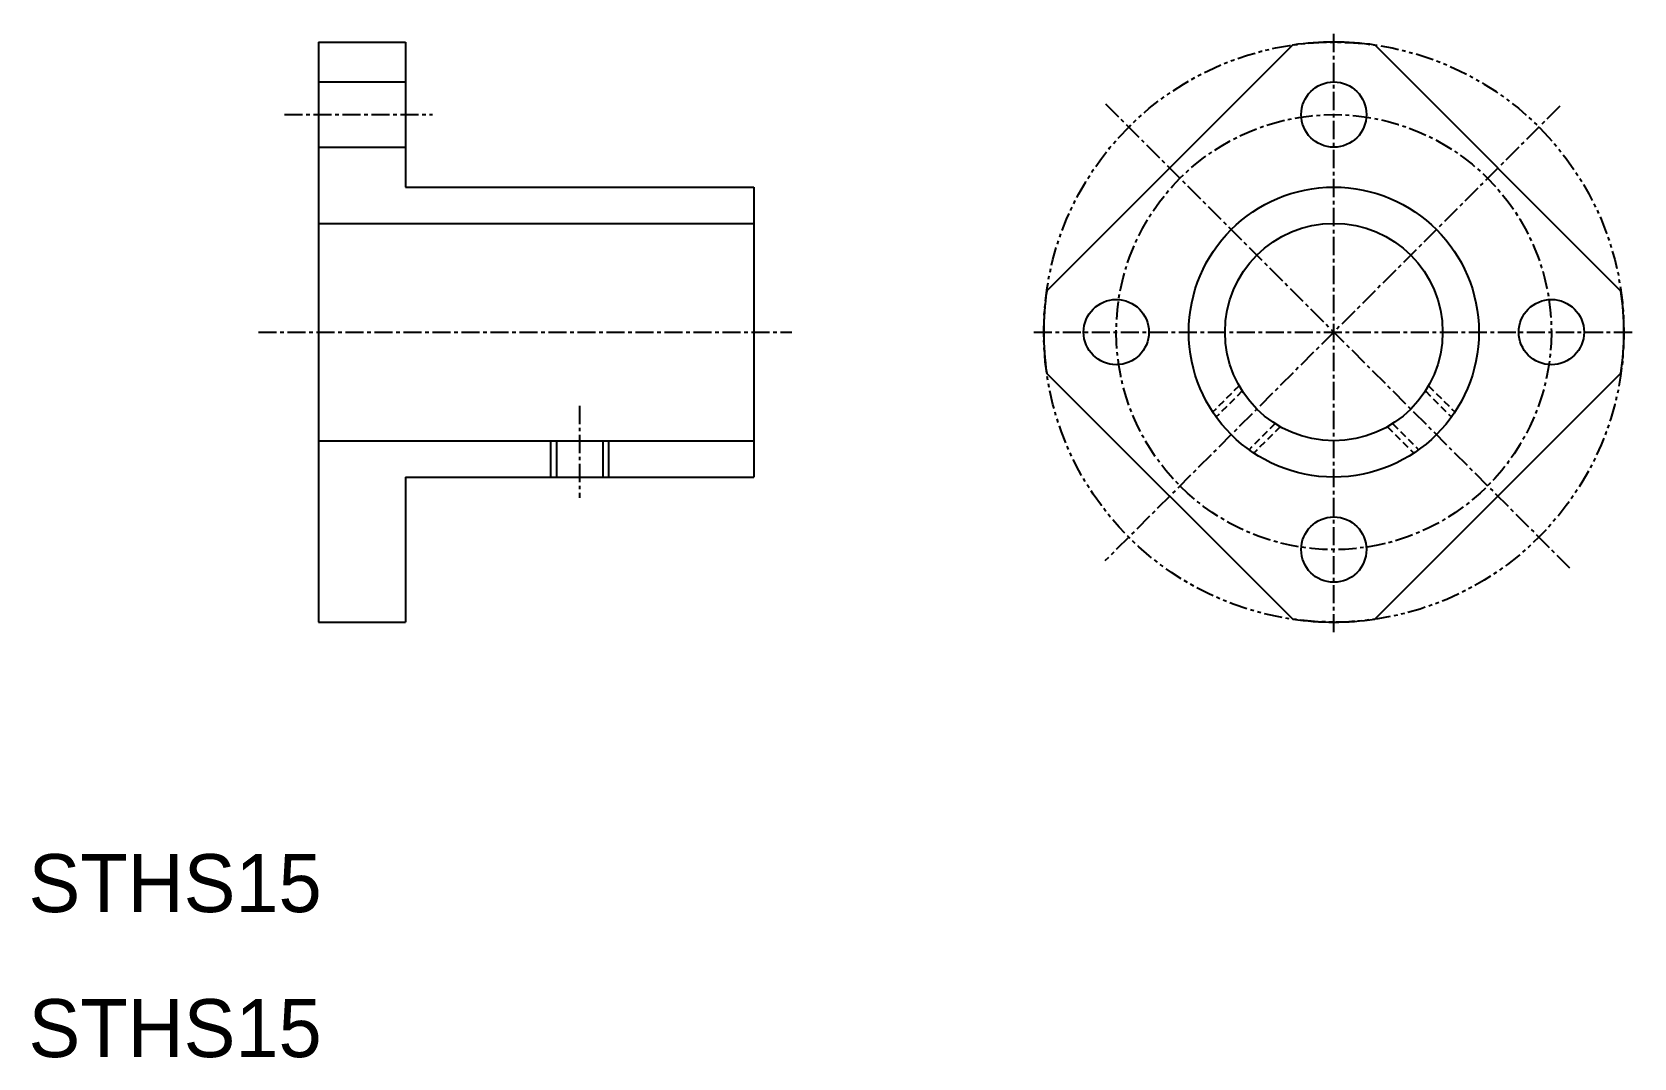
# Model space of a CAD drawing. Extents: x 10 to 121, y 10 to 81.
import ezdxf

# ---------------------------------------------------------------- set-up
doc = ezdxf.new("R2010")
doc.units = 0
for name, pattern in [('CENTER', [2, 1.25, -0.25, 0.25, -0.25]), ('DASHED', [0.75, 0.5, -0.25]), ('PHANTOM', [2.5, 1.25, -0.25, 0.25, -0.25, 0.25, -0.25])]:
    doc.linetypes.add(name, pattern=pattern)
doc.layers.get('0').update_dxf_attribs({"linetype": 'CONTINUOUS'})
doc.layers.add('CENTER', color=1, linetype='CENTER')

msp = doc.modelspace()

# ---------------------------------------------------------------- linework, layer by layer
at = {"color": 7, "linetype": 'CONTINUOUS'}
for p, q in [((30, 80), (30, 40)), ((30, 80), (36, 80)), ((36, 80), (36, 70)), ((97.17, 79.8), (80.2, 62.83)), ((102.83, 79.8), (119.8, 62.83)), ((30, 77.25), (36, 77.25)), ((30, 72.75), (36, 72.75)), ((30, 70.5), (30, 70.5)), ((36, 70), (60, 70)), ((60, 70), (60, 50)), ((30, 67.5), (60, 67.5)), ((30, 62), (30, 62)), ((80.2, 57.17), (97.17, 40.2)), ((119.8, 57.17), (102.83, 40.2)), ((30, 52.5), (60, 52.5)), ((46.4, 52.5), (46.4, 50)), ((49.6, 52.5), (49.6, 50)), ((36, 50), (36, 40)), ((36, 50), (60, 50)), ((30, 40), (36, 40))]:
    msp.add_line(p, q, dxfattribs=at)
at = {"color": 3, "linetype": 'DASHED'}
for p, q in [((93.47, 56.3), (91.64, 54.47)), ((93.68, 55.94), (91.87, 54.13)), ((106.32, 55.94), (108.13, 54.13)), ((106.53, 56.3), (108.36, 54.47)), ((95.94, 53.68), (94.13, 51.87)), ((96.3, 53.47), (94.47, 51.64)), ((103.7, 53.47), (105.53, 51.64)), ((104.06, 53.68), (105.87, 51.87))]:
    msp.add_line(p, q, dxfattribs=at)
at = {"color": 3}
for p, q in [((46, 52.5), (46, 50)), ((50, 52.5), (50, 50))]:
    msp.add_line(p, q, dxfattribs=at)
at = {"color": 3, "linetype": 'PHANTOM'}
msp.add_circle((100, 60), 20, dxfattribs=at)
at = {"color": 7, "linetype": 'CONTINUOUS'}
for centre, radius in [((100, 75), 2.25), ((100, 60), 10), ((100, 60), 7.5), ((85, 60), 2.25), ((115, 60), 2.25), ((100, 45), 2.25)]:
    msp.add_circle(centre, radius, dxfattribs=at)
for start, end in [(81.8699, 98.1301), (171.8699, 188.1301), (351.8699, 8.1301), (261.8699, 278.1301)]:
    msp.add_arc((100, 60), 20, start, end, dxfattribs=at)
at = {"layer": 'CENTER', "color": 1, "linetype": 'CENTER'}
for p, q in [((100, 39.31), (100, 80.69)), ((115.58, 75.58), (84.22, 44.22)), ((84.26, 75.74), (116.29, 43.71)), ((27.64, 75), (37.86, 75)), ((25.85, 60), (62.63, 60)), ((79.31, 60), (120.69, 60)), ((48, 54.91), (48, 48.57))]:
    msp.add_line(p, q, dxfattribs=at)
msp.add_circle((100, 60), 15, dxfattribs=at)

# ---------------------------------------------------------------- texts
at = {"color": 7, "linetype": 'CONTINUOUS'}
for p in [(10, 20), (10, 10)]:
    msp.add_text('STHS15', height=4, dxfattribs=at).set_placement(p)

doc.saveas('drawing.dxf')
